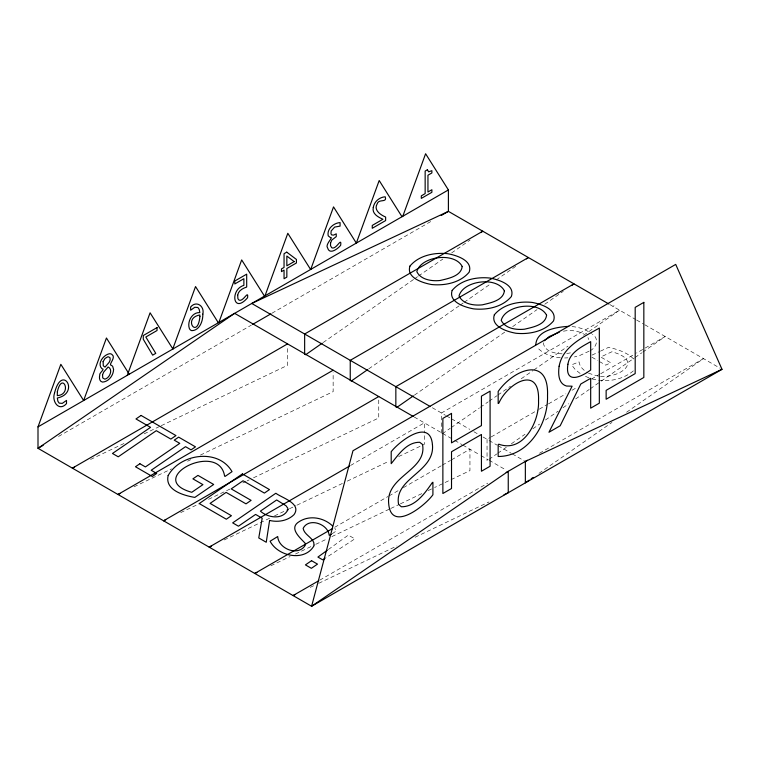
<?xml version="1.0" encoding="UTF-8"?>
<svg xmlns="http://www.w3.org/2000/svg" width="760" height="760" viewBox="0 0 760 760"><rect width="100%" height="100%" fill="white"/><g stroke="black" fill="none" stroke-linecap="round" stroke-linejoin="round"><path stroke-width="0.57" stroke-dasharray="3.8 2.85" d="M543.457 342.741C543.799 351.471 555.626 353.695 562.704 353.856M633.365 370.851C623.931 378.898 610.764 381.767 598.614 380.237M590.026 350.692C596.676 347.785 599.374 338.504 592.448 334.248M328.358 549.518L348.317 535.097L354.834 538.859L324.681 558.581M323.142 342.541L413.668 279.404M414.637 278.73L417.563 276.688M418.532 276.013L442.871 259.036M451.63 252.928L470.117 240.027M368.742 368.866L459.268 305.729M460.237 305.055L463.163 303.012M464.132 302.337L490.418 284.012M496.251 279.937L516.695 265.677M414.342 395.19L505.837 331.379M512.658 326.629L536.987 309.652M544.778 304.228L563.264 291.327M442.424 433.741L450.214 428.308M451.183 427.633L479.408 407.94M480.387 407.265L488.167 401.831M489.145 401.156L496.935 395.722M497.904 395.048L510.558 386.222M521.265 378.755L532.95 370.604M533.919 369.93L567.986 346.17M583.556 335.302L619.571 310.184L441.446 412.993L441.446 434.416M488.993 459.391L496.783 453.957M497.752 453.273L506.521 447.165M511.385 443.773L525.008 434.273M532.798 428.839L539.609 424.089M545.452 420.014L558.106 411.188M562.97 407.797L568.812 403.721M575.624 398.971L589.256 389.462M590.225 388.787L634.03 358.235M634.999 357.561L641.811 352.811M642.789 352.127L665.171 336.519L636.51 353.058M538.973 473.356L611.981 422.437M626.582 412.252L703.475 358.625L537.633 454.347M332.205 533.748L336.499 530.803L334.799 528.323M58.52 436.458L251.408 325.09M271.928 313.243L433.01 220.248M612.95 306.365L614.051 305.719M350.578 465.471L424.346 422.864L424.346 433.01M334.695 527.297L387.98 496.527M389.006 495.938L398.221 490.618M403.351 487.654L441.256 465.766M442.282 465.167L450.48 460.436M451.506 459.847L469.946 449.188L469.946 470.62L434.625 487.502M482.999 436.981L487.046 439.318L490.124 437.551M491.14 436.952L538.232 409.783M539.258 409.184L547.447 404.462M548.473 403.873L565.877 393.822M572.014 390.279L577.135 387.324M591.47 379.05L599.659 374.328M600.685 373.74L635.483 353.647M319.713 580.184L487.758 483.141M589.086 351.205L579.88 355.442L574.408 356.944M90.573 459.448L124.83 443.08M144.096 433.865L160.16 426.198M161.225 425.685L287.546 365.313L287.546 346.142M134.035 486.799L171.504 468.891M187.559 461.215L190.769 459.686M200.402 455.078L333.146 391.637L333.146 372.466M180.7 512.62L198.901 503.918M208.534 499.31L229.947 489.079M242.791 482.942L246.002 481.403M247.076 480.899L249.213 479.873M253.498 477.822L378.746 417.962L378.746 398.791M224.162 539.971L270.199 517.968M274.474 515.917L288.392 509.267M289.465 508.753L295.887 505.685M296.96 505.172L342.988 483.17M347.272 481.127L389.025 461.177M398.658 456.57L424.346 444.286L424.346 434.14M270.835 565.782L290.101 556.577M295.459 554.011L314.726 544.806M315.799 544.293L327.57 538.669M331.854 536.617L389.661 508.991M390.735 508.478L399.294 504.383M400.368 503.87L422.845 493.126M428.203 490.57L433.551 488.015M310.203 587.385L314.488 585.333M318.763 583.29L396.919 545.936M415.112 537.244L488.984 501.942M592.059 355.091L599.383 351.652M600.428 351.167L608.808 347.244C617.813 349.609 627.37 352.345 633.954 359.337M566.713 353.562L570.883 352.783M563.426 331.189C570.209 329.859 577.562 330.552 583.651 333.963M564.575 357.979L567.853 357.837M600.486 376.38C620.417 378.062 644.081 360.497 611.876 351.776L600.714 357L610.736 362.786L605.692 365.151L598.804 361.171M572.071 326.601C579.006 327.132 585.865 329.488 591.498 333.592M560.31 357.779C551.827 357.01 542.991 353.913 537.234 347.396M598.424 376.257L588.553 373.245M592.097 378.945L597.521 380.133M588.971 377.862L584.003 375.715M609.871 304.589L635.597 319.438M636.623 320.026L643.758 324.149M644.784 324.738L720.053 368.191M591.926 357.2L597.825 360.61M432.326 407.731L445.502 415.33M446.519 415.919L450.566 418.256M451.582 418.845L469.822 429.372M473.879 431.718L477.926 434.055M489.069 440.486L497.125 445.141M498.132 445.721L511.242 453.283M512.25 453.872L524.343 460.854M414.219 417.012L441.579 432.81M442.586 433.399L453.739 439.831M454.746 440.42L461.842 444.514M462.859 445.094L480.026 455.012M481.033 455.591L488.091 459.667M489.098 460.247L506.236 470.145M580.146 373.483L575.234 369.578L571.615 364.847L579.034 361.883C579.595 366.852 583.765 370.358 587.736 372.856M587.945 337.62L588.781 339.577M487.046 439.318L487.046 460.74"/><path stroke-width="1.14" d="M503.965 494.779L508.25 492.727L508.25 471.305L311.6 606.261L352.982 450.737L675.716 264.404L722 369.322L311.6 606.261L38 448.305L38 426.882L60.838 364.325L83.638 400.529L106.438 338L129.238 374.205M127.291 375.326L150.09 312.806L172.891 349.001M172.739 349.087L195.538 286.558L218.339 322.762M218.88 322.449L241.68 259.92L264.48 296.124M265.012 295.811L287.812 233.291L310.612 269.486M310.726 269.42L333.526 206.891L356.326 243.095L379.192 180.528L401.992 216.723M402.8 216.267L425.6 153.739L448.4 189.934L448.4 211.356L608.845 303.99M544.417 340.727L549.167 336.594L559.284 332.196M327.408 550.202L317.908 557.07L322.743 559.854L324.681 558.581M305.624 354.758L322.173 343.216M480.833 232.56L482.771 231.211L304.646 334.01L304.646 354.312M351.224 381.083L367.773 369.541M526.433 258.894L528.371 257.535L350.246 360.335L350.246 380.637M396.824 407.408L413.373 395.874M572.033 285.219L573.971 283.86L395.846 386.669L395.846 406.961M529.245 480.139L525.35 482.856L525.35 461.434L527.402 460.247M531.192 478.781L533.14 477.423M331.351 534.337L329.194 535.268C327.94 523.839 308.76 517.208 303.135 528.39C304.219 534.48 311.534 536.892 313.766 542.554L314.032 545.746C304.665 562.067 278.036 556.472 270.104 541.225L277.704 536.531C278.454 548.948 298.537 556.823 305.339 545.119L305.092 543.191C299.81 537.491 288.287 527.867 299.449 521.493C309.748 514.9 323.969 517.683 332.548 525.92M38 426.882L448.4 189.934M43.13 445.341L38 448.305L234.65 313.348L413.202 416.433M252.434 324.501L270.902 313.842M441.218 215.507L448.4 211.356L251.75 303.468L430.302 406.562M287.546 343.881L72.371 468.151L74.518 467.124M333.146 370.215L117.971 494.475L120.118 493.449M378.746 396.54L163.571 520.799L165.718 519.783M349.552 466.06L209.171 547.133L211.318 546.107M332.652 528.485L254.771 573.458L256.918 572.432M318.687 580.773L293.075 595.564L295.212 594.548M506.198 472.492L525.35 461.434L722 369.322M568.774 326.344C557.033 326.99 536.598 330.096 535.809 344.631M462.203 266.494C461.082 276.26 448.077 278.559 440.135 280.488C431.898 281.38 420.831 279.889 416.822 271.672C420.726 256.367 454.49 251.588 462.203 266.494M504.393 290.852C503.272 300.618 490.276 302.917 482.324 304.845C474.097 305.738 463.03 304.256 459.021 296.029C462.916 280.725 496.689 275.947 504.393 290.852M546.592 315.219C545.471 324.976 532.466 327.284 524.514 329.203C516.287 330.096 505.219 328.615 501.211 320.387C505.115 305.083 538.878 300.305 546.592 315.219M57.351 391.704L57.304 395.627C72.827 394.554 62.291 370.538 57.351 391.704M199.899 316.54C197.609 340.347 182.267 318.079 199.842 314.991L199.899 316.54M54.483 393.291C51.623 401.375 58.966 412.11 66.51 403.617L66.51 400.406L62.301 403.37L59.175 403.151L57.893 401.251L57.323 398.012C80.579 393.11 61.74 362.938 54.483 393.291M202.825 314.127C203.062 320.824 199.709 330.476 191.833 330.657A9.756 5.633 -60 0 1 189.316 328.367C187.036 321.641 192.175 312.037 199.842 312.607L199.196 309.339L197.866 307.486L194.778 307.287L190.636 310.222L190.636 307.012C196.327 300.105 204.82 306.156 202.825 314.127M538.526 400.805C539.524 421.211 523.459 453.321 498.826 444.201L498.17 444.581L498.17 456.484C528.703 456.494 548.416 423.567 547.523 395.608C549.062 354.673 513.247 369.712 498.17 391.476L498.17 403.522L498.864 403.123C507.832 382.793 540.056 364.363 538.526 400.805M237.69 295.174L237.899 298.604L238.725 299.867C243 302.936 248.701 288.876 247.57 297.758C232.873 314.716 229.824 289.474 243.874 285.37L243.874 278.711L234.792 283.955L234.792 281.019L246.686 274.151L246.686 287.042C242.81 288.315 238.288 290.69 237.69 295.174M330.543 243.181L330.534 245.67L331.654 247.665C336.081 250.487 341.81 236.179 340.68 245.214C338.133 248.634 329.555 255.227 327.626 247.969C324.634 244.52 334.172 236.655 330.401 237.566L328.216 235.857C326.676 228.969 333.649 222.975 340.081 222.575L340.081 226.129L334.647 227.078L331.189 230.935L330.942 233.662L331.559 234.868L333.507 235.144L336.252 233.833L336.252 236.626L331.749 240.112L330.543 243.181M432.43 444.552C435.309 472.065 393.794 478.078 398.582 504.355L401.337 506.768C415.349 506.967 425.087 493.031 432.298 482.609L432.915 482.258L432.915 494.76C425.011 505.808 390.858 533.159 388.664 503.414C385.985 476.007 427.481 470.298 422.503 444.438L419.719 442.282C406.733 442.073 398.44 454.689 391.2 463.666L391.2 451.715C399.219 441.322 430.112 417.553 432.43 444.552M373.264 207.537C371.868 213.807 378.176 217.132 382.916 219.26L372.257 225.416L372.257 228.285L385.633 220.561L385.633 217.046C380.599 214.928 373.331 210.102 377.197 203.803C378.584 198.531 387.505 203.148 385.187 196.783C379.401 197.163 374.091 201.732 373.264 207.537M113.582 369.455C113.42 375.373 108.718 381.748 102.543 382.09C99.418 381.615 99.104 377.786 99.703 375.307C98.819 372.96 105.735 368.961 101.887 368.676C96.852 363.584 103.322 355.129 109.107 353.808A8.806 5.082 -60 0 1 112.014 354.549C116.555 357.675 107.549 365.218 111.492 365.389L112.641 366.253L113.582 369.455M567.91 364.249C564.784 384.161 580.517 377.558 590.681 369.987L590.681 341.639C581.466 346.854 569.611 352.545 567.91 364.249M559.113 366.244C558.182 373.34 558.068 383.553 566.523 386.042L572.119 386.203L548.967 432.25L560.186 425.771L580.802 384.009L590.681 378.309L590.681 408.167L599.327 403.17L599.327 328.073C583.452 337.108 562.827 346.094 559.113 366.244M102.572 374.67L102.723 377.929L104.842 379.164C109.687 378.176 113.344 369.436 108.167 366.966L103.73 372.02L102.572 374.67M103.094 361.674L103.303 365.816L105.022 367.137L108.984 362.539A4.389 2.536 -60 0 0 110.143 358.948L109.896 357.551L107.977 356.716L104.994 358.473L103.094 361.674M269.601 520.457L266.247 542.26L258.761 537.938L262.181 518.225L255.597 514.425L238.44 526.205L232.674 522.87L275.842 493.25C282.055 498.019 301.891 503.395 294.053 514.625C287.66 520.894 278.084 522.452 269.601 520.457M168.159 475.532C164.588 490.153 183.787 495.548 194.835 497.401L213.674 484.471L197.951 475.389L192.907 478.857L202.929 484.633L191.767 492.3C143.535 478.809 219.013 440.277 224.599 476.121L225.102 476.416L232.028 471.656C218.595 448.115 180.357 453.558 168.159 475.532M287.954 509.684C282.815 520.172 267.824 517.883 260.385 511.138L276.678 499.966L286.092 505.818L287.802 508.259L287.954 509.684M409.963 266.066C406.03 277.79 422.826 283.005 431.613 284.534C444.856 285.883 460.275 282.758 469.158 272.184C473.233 260.471 456.437 255.265 447.688 253.697C434.387 252.282 418.845 255.398 409.963 266.066M452.152 290.424C448.219 302.147 465.015 307.373 473.803 308.892C487.046 310.241 502.464 307.116 511.356 296.542C515.422 284.829 498.626 279.632 489.886 278.055C476.587 276.64 461.044 279.756 452.152 290.424M494.342 314.783C490.409 326.515 507.205 331.731 516.002 333.26C529.245 334.599 544.663 331.474 553.546 320.901C557.621 309.187 540.816 303.99 532.076 302.413C518.776 300.998 503.234 304.123 494.342 314.783M141.075 415.445L135.974 418.95L150.537 427.358L112.471 453.473L118.237 456.808L156.294 430.683L170.857 439.09L175.959 435.584L141.075 415.445M139.878 463.733L135.47 466.754L152.304 476.472L156.712 473.452L151.173 470.259L185.535 446.68L191.064 449.873L195.472 446.851L178.638 437.133L174.23 440.154L179.768 443.355L145.416 466.925L139.878 463.733M242.383 473.936L199.215 503.557L226.328 519.213L231.429 515.707L210.083 503.386L226.109 492.385L246.002 503.861L251.104 500.365L231.211 488.88L243.038 480.766L264.385 493.088L269.486 489.582L242.383 473.936M311.552 560.69L305.434 564.889L311.381 568.318L317.499 564.119L311.552 560.69M427.414 169.755L425.153 171.057L425.153 193.619L421.315 195.843L421.315 198.398L431.88 192.299L431.88 189.743L427.947 192.005L427.947 175.227L431.88 172.957L431.88 170.677L428.602 171.836L427.414 169.755M286.729 252.149L284.05 253.697L284.05 267.434L281.476 268.916L281.476 271.615L284.05 270.123L284.05 278.73L286.843 277.115L286.843 268.508L296.428 262.979L296.428 259.445L286.729 252.149M157.044 327.588L143.288 335.53L143.288 339.273L152.665 355.148L155.772 353.362L145.834 337.003L157.044 330.524L157.044 327.588M294.158 261.601L286.843 265.82L286.843 256.034L294.158 261.601M451.516 413.411L442.871 418.409L442.871 493.506L451.516 488.509L451.516 451.744L481.441 434.473L481.441 471.238L490.086 466.241L490.086 391.144L481.441 396.14L481.441 425.59L451.516 442.861L451.516 413.411M643.834 302.375L635.189 307.373L635.189 373.597L606.138 390.365L606.138 399.237L643.834 377.473L643.834 302.375"/></g></svg>
